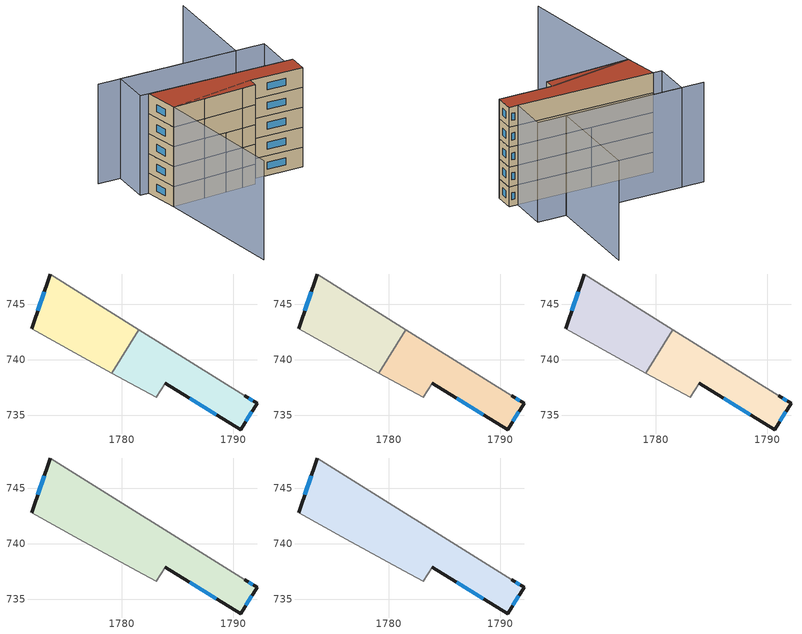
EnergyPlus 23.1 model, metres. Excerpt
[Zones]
915746cbc4b53eb4_F0_dwelling_0
 floor ground (EU_floor_Construction): 1781.53,742.7 1779.1,738.81 1776.15,740.43 1771.87,742.81 1773.55,747.68 z0
 wall outside (EU_wall_Construction): 1773.55,747.68 1771.87,742.81 z0:3
 wall adiabatic (EU_wall_Construction): 1781.53,742.7 1773.55,747.68 / 1771.87,742.81 1776.15,740.43 1779.1,738.81 z0:3
 wall to 915746cbc4b53eb4_F0_dwelling_1 (EU_wall_Construction): 1779.1,738.81 1781.53,742.7 z0:3
 window (EU_Window_Construction): 1773,746.1 1772.42,744.39 z0.98:2.02
915746cbc4b53eb4_F0_dwelling_1
 floor ground (EU_floor_Construction): 1791.03,736.78 1792.14,736.1 1790.67,733.72 1783.91,737.89 1783.1,736.65 1781.33,737.59 1779.1,738.81 1781.53,742.7 z0
 wall outside (EU_wall_Construction): 1783.91,737.89 1790.67,733.72 1792.14,736.1 1791.03,736.78 z0:3
 wall adiabatic (EU_wall_Construction): 1779.1,738.81 1781.33,737.59 1783.1,736.65 1783.91,737.89 / 1791.03,736.78 1781.53,742.7 z0:3
 window (EU_Window_Construction): 1791.78,736.32 1791.39,736.56 / 1791.15,734.49 1791.66,735.33 / 1786.11,736.53 1788.47,735.08 z0.98:2.02
915746cbc4b53eb4_F1_dwelling_0
 floor to 915746cbc4b53eb4_F0_dwelling_0 (EU_floor_Construction): 1781.53,742.7 1779.1,738.81 1776.15,740.43 1771.87,742.81 1773.55,747.68 z3
 wall outside (EU_wall_Construction): 1773.55,747.68 1771.87,742.81 z3:6
 wall adiabatic (EU_wall_Construction): 1781.53,742.7 1773.55,747.68 / 1771.87,742.81 1776.15,740.43 1779.1,738.81 z3:6
 wall to 915746cbc4b53eb4_F1_dwelling_1 (EU_wall_Construction): 1779.1,738.81 1781.53,742.7 z3:6
 window (EU_Window_Construction): 1773,746.1 1772.42,744.39 z3.98:5.02
915746cbc4b53eb4_F1_dwelling_1
 floor to 915746cbc4b53eb4_F0_dwelling_1 (EU_floor_Construction): 1791.03,736.78 1792.14,736.1 1790.67,733.72 1783.91,737.89 1783.1,736.65 1781.33,737.59 1779.1,738.81 1781.53,742.7 z3
 wall outside (EU_wall_Construction): 1783.91,737.89 1790.67,733.72 1792.14,736.1 1791.03,736.78 z3:6
 wall adiabatic (EU_wall_Construction): 1779.1,738.81 1781.33,737.59 1783.1,736.65 1783.91,737.89 / 1791.03,736.78 1781.53,742.7 z3:6
 window (EU_Window_Construction): 1791.78,736.32 1791.39,736.56 / 1791.15,734.49 1791.66,735.33 / 1786.11,736.53 1788.47,735.08 z3.98:5.02
915746cbc4b53eb4_F2_dwelling_0
 floor to 915746cbc4b53eb4_F1_dwelling_0 (EU_floor_Construction): 1781.53,742.7 1779.1,738.81 1776.15,740.43 1771.87,742.81 1773.55,747.68 z6
 wall outside (EU_wall_Construction): 1773.55,747.68 1771.87,742.81 z6:9
 wall adiabatic (EU_wall_Construction): 1781.53,742.7 1773.55,747.68 / 1771.87,742.81 1776.15,740.43 1779.1,738.81 z6:9
 wall to 915746cbc4b53eb4_F2_dwelling_1 (EU_wall_Construction): 1779.1,738.81 1781.53,742.7 z6:9
 window (EU_Window_Construction): 1773,746.1 1772.42,744.39 z6.98:8.02
915746cbc4b53eb4_F2_dwelling_1
 floor to 915746cbc4b53eb4_F1_dwelling_1 (EU_floor_Construction): 1791.03,736.78 1792.14,736.1 1790.67,733.72 1783.91,737.89 1783.1,736.65 1781.33,737.59 1779.1,738.81 1781.53,742.7 z6
 wall outside (EU_wall_Construction): 1783.91,737.89 1790.67,733.72 1792.14,736.1 1791.03,736.78 z6:9
 wall adiabatic (EU_wall_Construction): 1779.1,738.81 1781.33,737.59 1783.1,736.65 1783.91,737.89 / 1791.03,736.78 1781.53,742.7 z6:9
 window (EU_Window_Construction): 1791.78,736.32 1791.39,736.56 / 1791.15,734.49 1791.66,735.33 / 1786.11,736.53 1788.47,735.08 z6.98:8.02
915746cbc4b53eb4_F3_dwelling_0
 floor to 915746cbc4b53eb4_F2_dwelling_0 (EU_floor_Construction): 1781.53,742.7 1779.1,738.81 1776.15,740.43 1771.87,742.81 1773.55,747.68 z9
 floor to 915746cbc4b53eb4_F2_dwelling_1 (EU_floor_Construction): 1791.03,736.78 1792.14,736.1 1790.67,733.72 1783.91,737.89 1783.1,736.65 1781.33,737.59 1779.1,738.81 1781.53,742.7 z9
 wall outside (EU_wall_Construction): 1783.91,737.89 1790.67,733.72 1792.14,736.1 1791.03,736.78 / 1773.55,747.68 1771.87,742.81 z9:12
 wall adiabatic (EU_wall_Construction): 1791.03,736.78 1773.55,747.68 / 1771.87,742.81 1776.15,740.43 1781.33,737.59 1783.1,736.65 1783.91,737.89 z9:12
 window (EU_Window_Construction): 1791.78,736.32 1791.39,736.56 / 1791.15,734.49 1791.66,735.33 / 1786.11,736.53 1788.47,735.08 / 1773,746.1 1772.42,744.39 z9.98:11.02
915746cbc4b53eb4_F4_dwelling_0
 floor to 915746cbc4b53eb4_F3_dwelling_0 (EU_floor_Construction): 1791.03,736.78 1792.14,736.1 1790.67,733.72 1783.91,737.89 1783.1,736.65 1781.33,737.59 1776.15,740.43 1771.87,742.81 1773.55,747.68 z12
 wall outside (EU_wall_Construction): 1783.91,737.89 1790.67,733.72 1792.14,736.1 1791.03,736.78 / 1773.55,747.68 1771.87,742.81 z12:15
 wall adiabatic (EU_wall_Construction): 1791.03,736.78 1773.55,747.68 / 1771.87,742.81 1776.15,740.43 1781.33,737.59 1783.1,736.65 1783.91,737.89 z12:15
 window (EU_Window_Construction): 1791.78,736.32 1791.39,736.56 / 1791.15,734.49 1791.66,735.33 / 1786.11,736.53 1788.47,735.08 / 1773,746.1 1772.42,744.39 z12.98:14.02
 roof outside (EU_roof_Construction): 1790.67,733.72 1792.14,736.1 1791.03,736.78 1773.55,747.68 1771.87,742.81 1776.15,740.43 1781.33,737.59 1783.1,736.65 1783.91,737.89 z15
shading: 1764.42,724.45 1771.87,742.81 / 1771.87,742.81 1783.66,738.03 / 1798.2,756.65 1790.34,743.95 / 1790.34,743.95 1772.6,754.93 / 1791.03,736.78 1772.44,748.36 / 1772.44,748.36 1775.47,753.21 / 1775.47,753.21 1794.05,741.64 / 1794.05,741.64 1791.03,736.78 z0:15
[Building]
EU S2 Campaign: North Axis=0; Terrain=City; Solar Distribution=FullExterior
[Site:Location]
Bologna: Latitude=44.5; Longitude=11.25; Time Zone=1; Elevation=37
[SizingPeriod:WeatherFileDays]
AnnualSizingPeriod: Begin Month=1; Begin Day of Month=1; End Month=12; End Day of Month=31; Day of Week for Start Day=Monday; Use Weather File Daylight Saving Period=No; Use Weather File Rain and Snow Indicators=No
[MATERIAL]
EU_InternalMass_Material: Roughness=MediumRough; Thickness=0.1; Conductivity=1; Density=1800; Specific Heat=900; Thermal Absorptance=0.9; Solar Absorptance=0.7; Visible Absorptance=0.7
[MATERIAL:NOMASS] Roughness=MediumRough; Thermal Absorptance=0.9; Solar Absorptance=0.7; Visible Absorptance=0.7
Name | Thermal Resistance
EU_wall_NoMass | 0.905828
EU_roof_NoMass | 0.37593
EU_floor_NoMass | 0.67114
[WINDOWMATERIAL:SIMPLEGLAZINGSYSTEM]
EU_Window_SimpleGlazing: UFactor=4.52486; Solar Heat Gain Coefficient=0.85; Visible Transmittance=0.85
[CONSTRUCTION]
EU_wall_Construction: EU_wall_NoMass
EU_roof_Construction: EU_roof_NoMass
EU_floor_Construction: EU_floor_NoMass
EU_Window_Construction: EU_Window_SimpleGlazing
EU_InternalMass_Construction: EU_InternalMass_Material
[ZONE] Type=1; Multiplier=1; Ceiling Height=autocalculate; Floor Area=autocalculate; Part of Total Floor Area=Yes
Name | Volume
915746cbc4b53eb4_F0_dwelling_0 | 127.773
915746cbc4b53eb4_F1_dwelling_0; 915746cbc4b53eb4_F2_dwelling_0 | 127.771
915746cbc4b53eb4_F3_dwelling_0 | 255.538
915746cbc4b53eb4_F4_dwelling_0 | 255.544
915746cbc4b53eb4_F0_dwelling_1 | 127.77
915746cbc4b53eb4_F1_dwelling_1; 915746cbc4b53eb4_F2_dwelling_1 | 127.772
[INTERNALMASS] Construction=EU_InternalMass_Construction
Name | Zone or ZoneList | Surface Area
915746cbc4b53eb4_F0_dwelling_0_EU_InternalMass | 915746cbc4b53eb4_F0_dwelling_0 | 42.5906
915746cbc4b53eb4_F0_dwelling_1_EU_InternalMass | 915746cbc4b53eb4_F0_dwelling_1 | 42.5901
915746cbc4b53eb4_F1_dwelling_0_EU_InternalMass | 915746cbc4b53eb4_F1_dwelling_0 | 42.5906
915746cbc4b53eb4_F1_dwelling_1_EU_InternalMass | 915746cbc4b53eb4_F1_dwelling_1 | 42.5901
915746cbc4b53eb4_F2_dwelling_0_EU_InternalMass | 915746cbc4b53eb4_F2_dwelling_0 | 42.5906
915746cbc4b53eb4_F2_dwelling_1_EU_InternalMass | 915746cbc4b53eb4_F2_dwelling_1 | 42.5901
915746cbc4b53eb4_F3_dwelling_0_EU_InternalMass | 915746cbc4b53eb4_F3_dwelling_0 | 85.1812
915746cbc4b53eb4_F4_dwelling_0_EU_InternalMass | 915746cbc4b53eb4_F4_dwelling_0 | 85.1812
[OTHEREQUIPMENT] Fuel Type=Electricity; Design Level Calculation Method=Watts/Area; Power per Zone Floor Area=1; Fraction Latent=0; Fraction Radiant=0; Fraction Lost=0; Carbon Dioxide Generation Rate=0; EndUse Subcategory=EU_Step8_InternalGains
Name | Zone or ZoneList or Space or SpaceList | Schedule
EU_Step8_InternalGain_915746cbc4b53eb4_F0_dwelling_0_f000 | 915746cbc4b53eb4_F0_dwelling_0 | EU_Step8_GainSchedule_915746cbc4b53eb4_F0_dwelling_0_f000
EU_Step8_InternalGain_915746cbc4b53eb4_F0_dwelling_1_f000 | 915746cbc4b53eb4_F0_dwelling_1 | EU_Step8_GainSchedule_915746cbc4b53eb4_F0_dwelling_1_f000
EU_Step8_InternalGain_915746cbc4b53eb4_F1_dwelling_0_f000 | 915746cbc4b53eb4_F1_dwelling_0 | EU_Step8_GainSchedule_915746cbc4b53eb4_F1_dwelling_0_f000
EU_Step8_InternalGain_915746cbc4b53eb4_F1_dwelling_1_f000 | 915746cbc4b53eb4_F1_dwelling_1 | EU_Step8_GainSchedule_915746cbc4b53eb4_F1_dwelling_1_f000
EU_Step8_InternalGain_915746cbc4b53eb4_F2_dwelling_0_f000 | 915746cbc4b53eb4_F2_dwelling_0 | EU_Step8_GainSchedule_915746cbc4b53eb4_F2_dwelling_0_f000
EU_Step8_InternalGain_915746cbc4b53eb4_F2_dwelling_1_f000 | 915746cbc4b53eb4_F2_dwelling_1 | EU_Step8_GainSchedule_915746cbc4b53eb4_F2_dwelling_1_f000
EU_Step8_InternalGain_915746cbc4b53eb4_F3_dwelling_0_f000 | 915746cbc4b53eb4_F3_dwelling_0 | EU_Step8_GainSchedule_915746cbc4b53eb4_F3_dwelling_0_f000
EU_Step8_InternalGain_915746cbc4b53eb4_F4_dwelling_0_f000 | 915746cbc4b53eb4_F4_dwelling_0 | EU_Step8_GainSchedule_915746cbc4b53eb4_F4_dwelling_0_f000
[ZONEVENTILATION:DESIGNFLOWRATE] Schedule=EU_AlwaysOn; Design Flow Rate Calculation Method=AirChanges/Hour; Air Changes per Hour=0.73129; Ventilation Type=Natural; Fan Pressure Rise=0; Fan Total Efficiency=1; Constant Term Coefficient=1; Temperature Term Coefficient=0; Velocity Term Coefficient=0; Velocity Squared Term Coefficient=0; Minimum Indoor Temperature=-100; Maximum Indoor Temperature=100; Delta Temperature=-100; Minimum Outdoor Temperature=-100; Maximum Outdoor Temperature=100; Maximum Wind Speed=40
Name | Zone or ZoneList or Space or SpaceList
EU_ConstantAir_915746cbc4b53eb4_F0_dwelling_0 | 915746cbc4b53eb4_F0_dwelling_0
EU_ConstantAir_915746cbc4b53eb4_F0_dwelling_1 | 915746cbc4b53eb4_F0_dwelling_1
EU_ConstantAir_915746cbc4b53eb4_F1_dwelling_0 | 915746cbc4b53eb4_F1_dwelling_0
EU_ConstantAir_915746cbc4b53eb4_F1_dwelling_1 | 915746cbc4b53eb4_F1_dwelling_1
EU_ConstantAir_915746cbc4b53eb4_F2_dwelling_0 | 915746cbc4b53eb4_F2_dwelling_0
EU_ConstantAir_915746cbc4b53eb4_F2_dwelling_1 | 915746cbc4b53eb4_F2_dwelling_1
EU_ConstantAir_915746cbc4b53eb4_F3_dwelling_0 | 915746cbc4b53eb4_F3_dwelling_0
EU_ConstantAir_915746cbc4b53eb4_F4_dwelling_0 | 915746cbc4b53eb4_F4_dwelling_0
[HVACTEMPLATE:THERMOSTAT] Constant Heating Setpoint=20; Constant Cooling Setpoint=50
EU_HeatOnly_915746cbc4b53eb4_F0_dwelling_0; EU_HeatOnly_915746cbc4b53eb4_F0_dwelling_1; EU_HeatOnly_915746cbc4b53eb4_F1_dwelling_0; EU_HeatOnly_915746cbc4b53eb4_F1_dwelling_1; EU_HeatOnly_915746cbc4b53eb4_F2_dwelling_0; EU_HeatOnly_915746cbc4b53eb4_F2_dwelling_1; EU_HeatOnly_915746cbc4b53eb4_F3_dwelling_0; EU_HeatOnly_915746cbc4b53eb4_F4_dwelling_0
[HVACTEMPLATE:ZONE:IDEALLOADSAIRSYSTEM] System Availability Schedule=EU_AlwaysOn; Maximum Heating Supply Air Temperature=50; Minimum Cooling Supply Air Temperature=13; Maximum Heating Supply Air Humidity Ratio=0.0156; Minimum Cooling Supply Air Humidity Ratio=0.0077; Heating Limit=NoLimit; Cooling Limit=NoLimit; Heating Availability Schedule=EU_AlwaysOn; Cooling Availability Schedule=EU_CoolingOff; Dehumidification Control Type=ConstantSensibleHeatRatio; Cooling Sensible Heat Ratio=0.7; Dehumidification Setpoint=60; Humidification Control Type=None; Humidification Setpoint=30; Outdoor Air Method=None; Outdoor Air Flow Rate per Person=0.00944; Outdoor Air Flow Rate per Zone Floor Area=0; Outdoor Air Flow Rate per Zone=0; Demand Controlled Ventilation Type=None; Outdoor Air Economizer Type=NoEconomizer; Heat Recovery Type=None; Sensible Heat Recovery Effectiveness=0.7; Latent Heat Recovery Effectiveness=0.65
Name | Template Thermostat
915746cbc4b53eb4_F0_dwelling_0 | EU_HeatOnly_915746cbc4b53eb4_F0_dwelling_0
915746cbc4b53eb4_F0_dwelling_1 | EU_HeatOnly_915746cbc4b53eb4_F0_dwelling_1
915746cbc4b53eb4_F1_dwelling_0 | EU_HeatOnly_915746cbc4b53eb4_F1_dwelling_0
915746cbc4b53eb4_F1_dwelling_1 | EU_HeatOnly_915746cbc4b53eb4_F1_dwelling_1
915746cbc4b53eb4_F2_dwelling_0 | EU_HeatOnly_915746cbc4b53eb4_F2_dwelling_0
915746cbc4b53eb4_F2_dwelling_1 | EU_HeatOnly_915746cbc4b53eb4_F2_dwelling_1
915746cbc4b53eb4_F3_dwelling_0 | EU_HeatOnly_915746cbc4b53eb4_F3_dwelling_0
915746cbc4b53eb4_F4_dwelling_0 | EU_HeatOnly_915746cbc4b53eb4_F4_dwelling_0
[SIZING:ZONE] Zone Cooling Design Supply Air Temperature Input Method=SupplyAirTemperature; Zone Cooling Design Supply Air Temperature=13; Zone Heating Design Supply Air Temperature Input Method=SupplyAirTemperature; Zone Heating Design Supply Air Temperature=50; Zone Cooling Design Supply Air Humidity Ratio=0.008; Zone Heating Design Supply Air Humidity Ratio=0.008; Cooling Design Air Flow Method=DesignDay; Cooling Design Air Flow Rate=0; Cooling Minimum Air Flow per Zone Floor Area=0.000762; Cooling Minimum Air Flow=0; Cooling Minimum Air Flow Fraction=0.2; Heating Design Air Flow Method=DesignDay; Heating Design Air Flow Rate=0; Heating Maximum Air Flow per Zone Floor Area=0.002032; Heating Maximum Air Flow=0.141576; Heating Maximum Air Flow Fraction=0.3; Account for Dedicated Outdoor Air System=No; Dedicated Outdoor Air System Control Strategy=NeutralSupplyAir; Dedicated Outdoor Air Low Setpoint Temperature for Design=autosize; Dedicated Outdoor Air High Setpoint Temperature for Design=autosize; Zone Load Sizing Method=Sensible Load Only No Latent Load; Zone Latent Cooling Design Supply Air Humidity Ratio Input Method=HumidityRatioDifference; Zone Cooling Design Supply Air Humidity Ratio Difference=0.005; Zone Latent Heating Design Supply Air Humidity Ratio Input Method=HumidityRatioDifference; Zone Humidification Design Supply Air Humidity Ratio Difference=0.005
915746cbc4b53eb4_F0_dwelling_0; 915746cbc4b53eb4_F0_dwelling_1; 915746cbc4b53eb4_F1_dwelling_0; 915746cbc4b53eb4_F1_dwelling_1; 915746cbc4b53eb4_F2_dwelling_0; 915746cbc4b53eb4_F2_dwelling_1; 915746cbc4b53eb4_F3_dwelling_0; 915746cbc4b53eb4_F4_dwelling_0
[SCHEDULE:CONSTANT]
Name | Hourly Value
EU_AlwaysOn | 1
EU_CoolingOff | 0
[SCHEDULE:FILE] Column Number=1; Rows to Skip at Top=0; Number of Hours of Data=8760; Column Separator=Comma; Interpolate to Timestep=No; Minutes per Item=60; Adjust Schedule for Daylight Savings=Yes
Name | File
EU_Step8_GainSchedule_915746cbc4b53eb4_F0_dwelling_0_f000 | ../../schedules/915746cbc4b53eb4/915746cbc4b53eb4_F0_dwelling_0_f000_gain.csv
EU_Step8_GainSchedule_915746cbc4b53eb4_F0_dwelling_1_f000 | ../../schedules/915746cbc4b53eb4/915746cbc4b53eb4_F0_dwelling_1_f000_gain.csv
EU_Step8_GainSchedule_915746cbc4b53eb4_F1_dwelling_0_f000 | ../../schedules/915746cbc4b53eb4/915746cbc4b53eb4_F1_dwelling_0_f000_gain.csv
EU_Step8_GainSchedule_915746cbc4b53eb4_F1_dwelling_1_f000 | ../../schedules/915746cbc4b53eb4/915746cbc4b53eb4_F1_dwelling_1_f000_gain.csv
EU_Step8_GainSchedule_915746cbc4b53eb4_F2_dwelling_0_f000 | ../../schedules/915746cbc4b53eb4/915746cbc4b53eb4_F2_dwelling_0_f000_gain.csv
EU_Step8_GainSchedule_915746cbc4b53eb4_F2_dwelling_1_f000 | ../../schedules/915746cbc4b53eb4/915746cbc4b53eb4_F2_dwelling_1_f000_gain.csv
EU_Step8_GainSchedule_915746cbc4b53eb4_F3_dwelling_0_f000 | ../../schedules/915746cbc4b53eb4/915746cbc4b53eb4_F3_dwelling_0_f000_gain.csv
EU_Step8_GainSchedule_915746cbc4b53eb4_F4_dwelling_0_f000 | ../../schedules/915746cbc4b53eb4/915746cbc4b53eb4_F4_dwelling_0_f000_gain.csv
